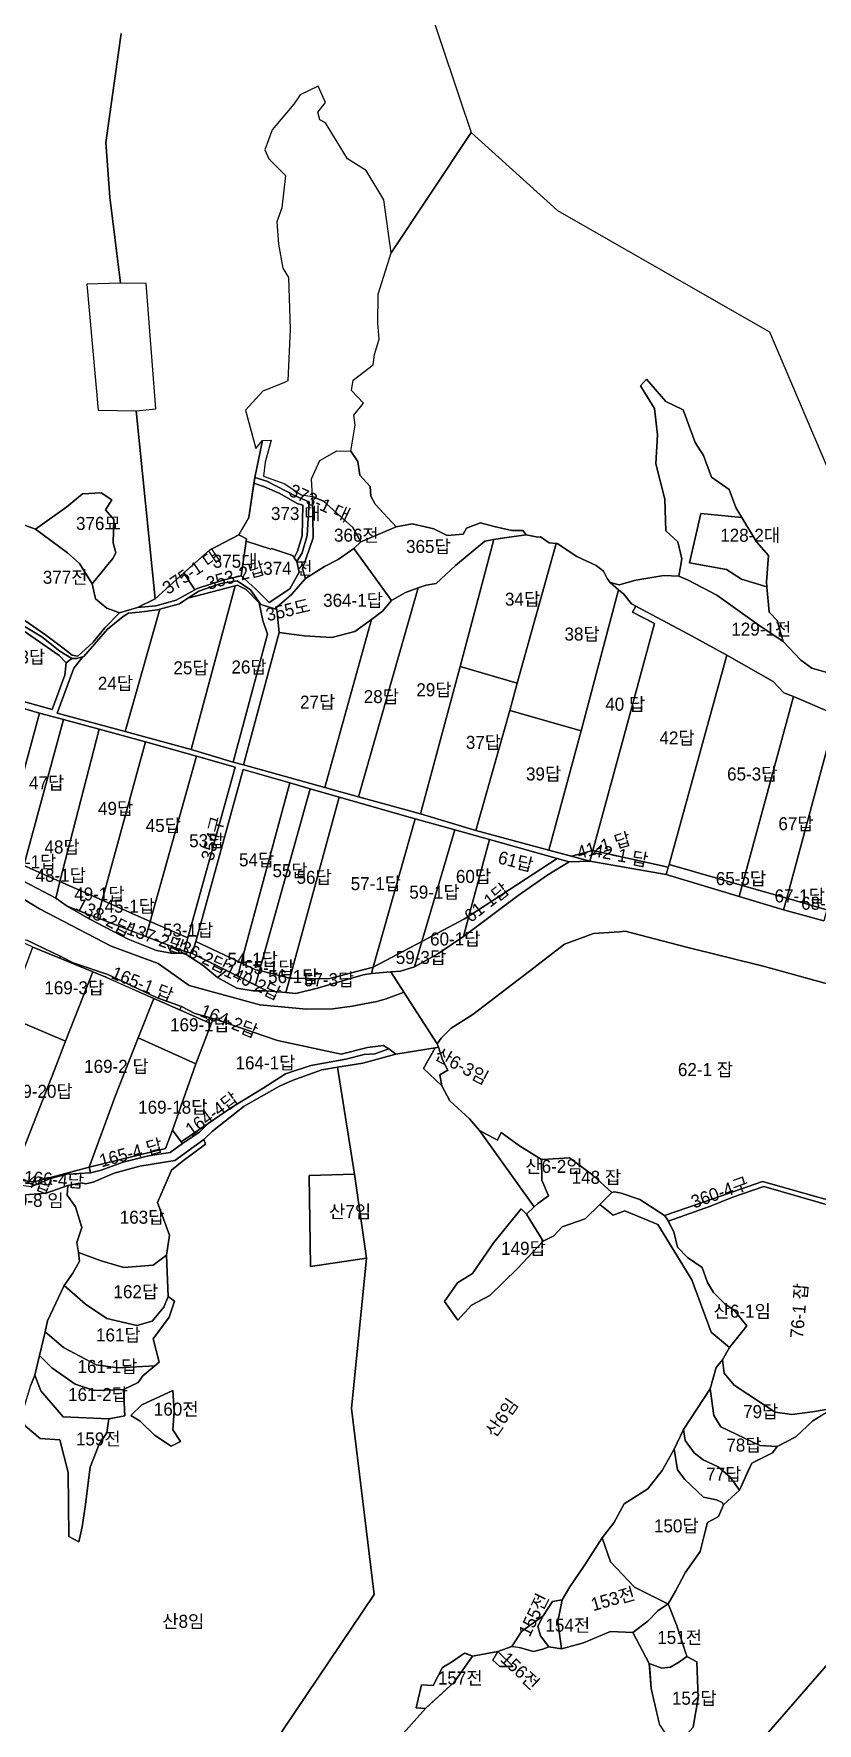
# Model space of a CAD drawing. Header units: metres. Extents: x 245462 to 249549, y 373212 to 377851.
# Drawn here: x 248304 to 248605, y 376362 to 377011 of the extents above; entities that cross this region are included whole.
import ezdxf

# ---------------------------------------------------------------- set-up
doc = ezdxf.new("R2010")
doc.units = ezdxf.units.M
doc.layers.add('00_지번', color=6, linetype='Continuous')
doc.layers.add('00_지적', color=6, linetype='Continuous')
doc.styles.get("Standard").update_dxf_attribs({"font": ''})
doc.styles.get('Standard').set_extended_font_data('Gulim')

msp = doc.modelspace()

# ---------------------------------------------------------------- linework, layer by layer
at = {"layer": '00_지적', "linetype": 'Continuous'}
for points in [[(248436.76, 377079.73), (248467.94, 376986.42), (248472.42, 376973.01)], [(248337.98, 377011.11), (248332.07, 376969.2), (248333.62, 376948.19), (248337.69, 376915.2), (248324.76, 376914.78), (248329.13, 376866.32), (248343.74, 376866.08), (248351.01, 376793.93), (248344.28, 376790.53), (248337.36, 376788.46), (248332.52, 376790.35), (248328.19, 376793.86), (248326.86, 376799.67), (248332.37, 376806.42), (248334.83, 376809.31), (248335.9, 376811.57), (248334.92, 376815.42), (248335.16, 376824.35), (248331.94, 376828.12), (248334.43, 376831.91), (248330.32, 376834.56), (248323.18, 376834.25), (248317.14, 376829.16), (248305.1, 376820.58), (248293.61, 376824.84)], [(248472.42, 376973.01), (248441.76, 376926.76), (248438.95, 376947.12), (248432.1, 376958.45), (248424.96, 376962.98), (248416.47, 376976.8), (248414.36, 376977.95), (248413.62, 376980.81), (248416.46, 376984.61), (248413.76, 376990.88), (248406.76, 376987.5), (248404.39, 376983.98), (248395.96, 376974.1), (248393.18, 376966.36), (248394.75, 376962.9), (248401.16, 376956.51), (248399.73, 376944.16), (248397.77, 376938.7), (248398.44, 376930.08), (248400.07, 376920.88), (248402.27, 376917.39), (248403, 376897.47), (248402.07, 376877.67), (248400.49, 376876.88), (248392.5, 376873.61), (248385.83, 376866.32), (248389.73, 376851.61), (248392.32, 376854.67), (248389.35, 376840.49), (248387.03, 376825.17), (248383.2, 376818.49), (248371.9, 376812.52), (248357.96, 376800.19), (248351.01, 376793.93), (248343.74, 376866.08), (248351.36, 376866.84), (248347.58, 376915.01), (248337.69, 376915.2), (248333.62, 376948.19), (248332.07, 376969.2), (248337.98, 377011.11)], [(248441.76, 376926.76), (248472.42, 376973.01), (248505.69, 376943.03), (248587.12, 376896.5), (248609.89, 376842.93)], [(248608.82, 376765.74), (248603.32, 376767.2), (248599.19, 376770.33), (248592.31, 376777.54), (248590.03, 376785.53), (248587, 376788.81), (248586.12, 376798.43), (248585.93, 376800.42), (248586.78, 376810.55), (248582.09, 376815.78), (248576.42, 376825.14), (248574.12, 376828.94), (248571.64, 376835.94), (248564.82, 376840.59), (248561.78, 376848.92), (248558.6, 376854), (248553.99, 376866.52), (248547.33, 376869.65), (248539.8, 376878.28), (248537.55, 376875.71), (248542.93, 376867.04), (248544.14, 376856.85), (248543.42, 376845.76), (248546.9, 376832.15), (248547.34, 376820.01), (248551.94, 376815.78), (248553.48, 376809.2), (248552.24, 376802.55), (248546.56, 376802.8), (248535.8, 376801.03), (248529.29, 376799.23), (248525.88, 376800.13), (248524.69, 376801.75), (248523.37, 376804.47), (248520.56, 376806.7), (248513.06, 376810.19), (248505.55, 376815.14), (248505.15, 376815.17), (248502.41, 376815.39), (248499.09, 376817.7), (248498.04, 376817.58), (248493.56, 376818.41), (248492.39, 376820.15), (248488.13, 376820.1), (248481.36, 376821.62), (248476.12, 376823.08), (248470.68, 376821.02), (248469.47, 376818.74), (248463.31, 376818.27), (248458.17, 376820.83), (248449.78, 376822.68), (248443.64, 376821.6), (248435.61, 376830.19), (248433.88, 376833.3), (248433.66, 376836.99), (248429.72, 376841.43), (248428.99, 376846.68), (248426.19, 376850.61), (248427.85, 376860.64), (248427.38, 376864.44), (248431.07, 376869.05), (248426.53, 376873.88), (248427.13, 376877.95), (248434.81, 376883.8), (248435.38, 376887.75), (248437.16, 376893.68), (248436.56, 376899.76), (248436.69, 376910.98), (248441.76, 376926.76)], [(248552.24, 376802.55), (248553.48, 376809.2), (248551.94, 376815.78), (248547.34, 376820.01), (248546.9, 376832.15), (248543.42, 376845.76), (248544.14, 376856.85), (248542.93, 376867.04), (248537.55, 376875.71), (248539.8, 376878.28), (248547.33, 376869.65), (248553.99, 376866.52), (248558.6, 376854), (248561.78, 376848.92), (248564.82, 376840.59), (248571.64, 376835.94), (248574.12, 376828.94), (248576.42, 376825.14), (248560.76, 376826.66), (248556.36, 376807.69), (248570.59, 376805.14), (248576.34, 376801.39), (248586.12, 376798.43), (248587, 376788.81), (248590.03, 376785.53), (248592.31, 376777.54), (248583.04, 376783.74), (248566.83, 376795.34), (248555.85, 376801.05), (248552.24, 376802.55)], [(248301.01, 376785.53), (248308.88, 376780.01), (248315.55, 376775), (248319.14, 376772.21), (248321.31, 376771.81), (248327.26, 376777.21), (248331.67, 376782.79), (248337.36, 376788.46), (248344.28, 376790.53), (248351.3, 376791.23), (248359.2, 376793.34), (248367.18, 376797.85), (248377.01, 376801.11), (248384.11, 376802.71), (248389.81, 376797.53), (248394.82, 376792.49), (248402.81, 376797.68), (248406.34, 376804.16), (248405.49, 376808.24), (248407.59, 376811.55), (248409.42, 376818.18), (248410.26, 376831.2), (248405.42, 376833.25), (248393.94, 376839.06), (248389.35, 376840.49), (248392.32, 376854.67), (248395.67, 376854.83), (248393.29, 376846.38), (248392.64, 376840.98), (248400.85, 376838.08), (248407.15, 376833.86), (248411.47, 376833.16), (248411.74, 376817.25), (248407.63, 376805.44), (248408.78, 376801.64), (248403.35, 376795.47), (248397.1, 376789.98), (248391.68, 376791.68), (248387.76, 376797.36), (248382.55, 376800.79), (248376.36, 376799.81), (248367.87, 376796.86), (248363.63, 376794.12), (248360.4, 376791.98), (248352.83, 376789.94), (248351.98, 376789.71), (248344.98, 376788.73), (248340.77, 376788.34), (248338.71, 376787.15), (248332.77, 376782.21), (248323.69, 376771.68), (248323.34, 376771.54), (248320.78, 376770.93), (248319.07, 376770.95), (248314.4, 376773.72), (248307.48, 376779.23), (248300.43, 376783.46)], [(248426.19, 376850.61), (248428.99, 376846.68), (248429.72, 376841.43), (248433.66, 376836.99), (248433.88, 376833.3), (248435.61, 376830.19), (248443.64, 376821.6), (248430.04, 376815.79), (248426.96, 376821.23), (248415.8, 376831.39), (248411.47, 376833.16), (248411.14, 376839.96), (248414.35, 376847.08), (248420.88, 376850.73), (248426.19, 376850.61)], [(248305.1, 376820.58), (248317.42, 376811.56), (248322, 376807.46), (248326.86, 376799.67), (248328.19, 376793.86), (248332.52, 376790.35), (248337.36, 376788.46), (248331.67, 376782.79), (248327.26, 376777.21), (248321.31, 376771.81), (248319.14, 376772.21), (248315.55, 376775), (248308.88, 376780.01), (248301.01, 376785.53), (248299.17, 376789.89), (248289.16, 376799.6), (248280.69, 376810.69), (248277.41, 376813.76), (248272.62, 376816.55), (248280.65, 376838.2), (248286.2, 376833), (248293.61, 376824.84), (248305.1, 376820.58)], [(248383.2, 376818.49), (248387.03, 376825.17), (248389.01, 376838.26), (248393.11, 376836.9), (248398.99, 376834.38), (248405.57, 376830.53), (248407.85, 376829.87), (248407.57, 376818.13), (248405.71, 376812.16), (248404.51, 376809.66), (248404.16, 376810.17), (248403.88, 376810.58), (248395.73, 376813.2), (248395.56, 376812.94), (248386, 376816.08), (248386.12, 376816.96), (248383.2, 376818.49)], [(248393.94, 376839.06), (248405.42, 376833.25), (248410.26, 376831.2), (248409.42, 376818.18), (248407.59, 376811.55), (248405.49, 376808.24), (248404.51, 376809.66), (248405.71, 376812.16), (248407.57, 376818.13), (248407.85, 376829.87), (248405.57, 376830.53), (248398.99, 376834.38), (248393.11, 376836.9), (248389.01, 376838.26), (248389.35, 376840.49), (248393.94, 376839.06)], [(248305.1, 376820.58), (248317.14, 376829.16), (248323.18, 376834.25), (248330.32, 376834.56), (248334.43, 376831.91), (248331.94, 376828.12), (248335.16, 376824.35), (248334.92, 376815.42), (248335.9, 376811.57), (248334.83, 376809.31), (248332.37, 376806.42), (248326.86, 376799.67), (248322, 376807.46), (248317.42, 376811.56), (248305.1, 376820.58)], [(248430.04, 376815.79), (248427.4, 376813.17), (248421.4, 376808.97), (248416.19, 376806.29), (248408.78, 376801.64), (248407.63, 376805.44), (248411.74, 376817.25), (248411.47, 376833.16), (248415.8, 376831.39), (248426.96, 376821.23), (248430.04, 376815.79)], [(248576.42, 376825.14), (248582.09, 376815.78), (248586.78, 376810.55), (248585.93, 376800.42), (248586.12, 376798.43), (248576.34, 376801.39), (248570.59, 376805.14), (248556.36, 376807.69), (248560.76, 376826.66), (248576.42, 376825.14)], [(248362.07, 376803.83), (248371.9, 376812.52), (248383.2, 376818.49), (248386.12, 376816.96), (248384.11, 376802.71), (248377.01, 376801.11), (248367.18, 376797.85), (248366.25, 376797.33), (248362.07, 376803.83)], [(248443.64, 376821.6), (248449.78, 376822.68), (248458.17, 376820.83), (248463.31, 376818.27), (248469.47, 376818.74), (248470.68, 376821.02), (248476.12, 376823.08), (248481.36, 376821.62), (248488.13, 376820.1), (248492.39, 376820.15), (248493.56, 376818.41), (248485.24, 376817.31), (248481.22, 376816.61), (248477.75, 376816.05), (248466.43, 376806.7), (248459.04, 376799.81), (248455.16, 376799.19), (248452.1, 376798.1), (248447.21, 376796.37), (248441.82, 376793.18), (248427.4, 376813.17), (248430.04, 376815.79), (248443.64, 376821.6)], [(248481.22, 376816.61), (248485.24, 376817.31), (248493.56, 376818.41), (248498.04, 376817.58), (248499.09, 376817.7), (248502.41, 376815.39), (248505.15, 376815.17), (248490.14, 376761.46), (248468.25, 376767.83), (248481.22, 376816.61)], [(248386, 376816.08), (248395.56, 376812.94), (248395.73, 376813.2), (248403.88, 376810.58), (248405.49, 376808.24), (248406.34, 376804.16), (248402.81, 376797.68), (248394.82, 376792.49), (248389.81, 376797.53), (248384.11, 376802.71), (248386, 376816.08)], [(248427.4, 376813.17), (248441.82, 376793.18), (248438.46, 376789.18), (248434.16, 376785.94), (248427.74, 376781.27), (248419, 376779), (248408.35, 376779.66), (248398.66, 376780.9), (248397.81, 376789.76), (248397.1, 376789.98), (248403.35, 376795.47), (248408.78, 376801.64), (248416.19, 376806.29), (248421.4, 376808.97), (248427.4, 376813.17)], [(248452.1, 376798.1), (248455.16, 376799.19), (248459.04, 376799.81), (248466.43, 376806.7), (248477.75, 376816.05), (248481.22, 376816.61), (248468.25, 376767.83), (248452.98, 376711.25), (248429.22, 376717.81), (248452.1, 376798.1)], [(248505.15, 376815.17), (248505.55, 376815.14), (248513.06, 376810.19), (248520.56, 376806.7), (248523.37, 376804.47), (248524.69, 376801.75), (248525.88, 376800.13), (248529.09, 376797.39), (248514.78, 376743.13), (248487.29, 376750.95), (248490.14, 376761.46), (248505.15, 376815.17)], [(248363.63, 376794.12), (248381.78, 376798.89), (248364.9, 376735.96), (248339.58, 376742.96), (248352.83, 376789.94), (248360.4, 376791.98), (248363.63, 376794.12)], [(248366.25, 376797.33), (248359.2, 376793.34), (248351.3, 376791.23), (248344.28, 376790.53), (248351.01, 376793.93), (248357.96, 376800.19), (248362.07, 376803.83), (248366.25, 376797.33)], [(248363.63, 376794.12), (248367.87, 376796.86), (248376.36, 376799.81), (248382.55, 376800.79), (248387.76, 376797.36), (248391.68, 376791.68), (248391.04, 376792.33), (248385.97, 376797.48), (248382.73, 376799.14), (248381.78, 376798.89), (248363.63, 376794.12)], [(248381.78, 376798.89), (248382.73, 376799.14), (248385.97, 376797.48), (248391.04, 376792.33), (248392.45, 376785.56), (248394.18, 376780.26), (248380.99, 376731.18), (248364.9, 376735.96), (248381.78, 376798.89)], [(248525.88, 376800.13), (248529.29, 376799.23), (248535.8, 376801.03), (248546.56, 376802.8), (248552.24, 376802.55), (248555.85, 376801.05), (248566.83, 376795.34), (248583.04, 376783.74), (248592.31, 376777.54), (248599.19, 376770.33), (248603.32, 376767.2), (248608.82, 376765.74)], [(248612.76, 376749.27), (248596.27, 376756.35), (248592.67, 376757.76), (248588.46, 376762.12), (248570.78, 376772.29), (248555.96, 376780.36), (248535.77, 376791.01), (248534.07, 376791.9), (248531.14, 376795.65), (248529.09, 376797.39), (248525.88, 376800.13)], [(248391.04, 376792.33), (248391.68, 376791.68), (248397.1, 376789.98), (248397.81, 376789.76), (248398.66, 376780.9), (248385.02, 376730.07), (248380.99, 376731.18), (248394.18, 376780.26), (248392.45, 376785.56), (248391.04, 376792.33)], [(248441.82, 376793.18), (248447.21, 376796.37), (248452.1, 376798.1), (248429.22, 376717.81), (248416.24, 376721.43), (248434.16, 376785.94), (248438.46, 376789.18), (248441.82, 376793.18)], [(248529.09, 376797.39), (248531.14, 376795.65), (248534.07, 376791.9), (248535.77, 376791.01), (248534.45, 376788.77), (248542.96, 376784.44), (248530.12, 376737.15), (248519.21, 376697.17), (248511.03, 376695.02), (248502.38, 376697.33), (248514.78, 376743.13), (248529.09, 376797.39)], [(248323.34, 376771.54), (248323.69, 376771.68), (248332.77, 376782.21), (248338.71, 376787.15), (248340.77, 376788.34), (248344.98, 376788.73), (248351.98, 376789.71), (248352.83, 376789.94), (248339.58, 376742.96), (248313.37, 376749.94), (248319.87, 376767.25), (248323.34, 376771.54)], [(248434.16, 376785.94), (248416.24, 376721.43), (248385.02, 376730.07), (248398.66, 376780.9), (248408.35, 376779.66), (248419, 376779), (248427.74, 376781.27), (248434.16, 376785.94)], [(248570.78, 376772.29), (248548.51, 376691.87), (248548.21, 376690.78), (248519.21, 376697.17), (248530.12, 376737.15), (248542.96, 376784.44), (248534.45, 376788.77), (248535.77, 376791.01), (248555.96, 376780.36), (248570.78, 376772.29)], [(248259.37, 376770.5), (248269.94, 376771.61), (248280.19, 376776.48), (248294.3, 376783.18), (248300.34, 376781.65), (248314.23, 376772.07), (248316.91, 376769.32), (248316.34, 376764.56), (248311.44, 376751.34), (248284.31, 376758.91), (248280.49, 376745.8), (248274.76, 376747.33), (248274.52, 376746.36), (248253.26, 376751.96), (248229.05, 376758.3), (248231.6, 376766.91), (248236.42, 376769.28), (248247.31, 376773.59), (248251.19, 376773.99), (248257.64, 376770.32), (248259.37, 376770.5)], [(248316.91, 376769.32), (248314.23, 376772.07), (248300.34, 376781.65), (248294.3, 376783.18), (248280.19, 376776.48), (248269.94, 376771.61), (248259.37, 376770.5), (248259.31, 376772.96), (248266.17, 376774.54), (248273.89, 376777.47), (248281.11, 376781.86), (248295.76, 376784.93), (248300.43, 376783.46), (248307.48, 376779.23), (248314.4, 376773.72), (248319.07, 376770.95), (248316.91, 376769.32)], [(248284.31, 376758.91), (248311.44, 376751.34), (248316.34, 376764.56), (248316.91, 376769.32), (248319.07, 376770.95)], [(248319.07, 376770.95), (248320.78, 376770.93), (248323.34, 376771.54), (248319.87, 376767.25), (248313.37, 376749.94), (248339.58, 376742.96), (248364.9, 376735.96), (248380.99, 376731.18), (248385.02, 376730.07), (248416.24, 376721.43), (248429.22, 376717.81), (248452.98, 376711.25), (248474.34, 376704.9), (248502.38, 376697.33), (248518.11, 376693.12), (248510.14, 376692.8), (248505.59, 376694.08), (248479.52, 376701.46), (248466.18, 376705.14), (248451.01, 376709.39), (248421.76, 376717.74), (248410.64, 376720.92), (248402.78, 376723.21), (248384.89, 376728.28), (248366.63, 376662.24), (248365.34, 376657.56), (248362.2, 376658.57), (248363.6, 376663.6), (248381.77, 376729.16), (248367.01, 376733.42), (248347.35, 376738.93), (248329.53, 376743.81), (248315.91, 376747.56), (248306.58, 376749.99), (248286.02, 376756.01)], [(248490.14, 376761.46), (248487.29, 376750.95), (248474.34, 376704.9), (248452.98, 376711.25), (248468.25, 376767.83), (248490.14, 376761.46)], [(248570.78, 376772.29), (248588.46, 376762.12), (248592.67, 376757.76), (248596.27, 376756.35), (248576.62, 376683.76), (248548.51, 376691.87), (248570.78, 376772.29)], [(248282, 376743.42), (248286.02, 376756.01), (248306.58, 376749.99), (248291.87, 376695.41), (248271.11, 376705.03), (248282, 376743.42)], [(248596.27, 376756.35), (248612.76, 376749.27), (248593.74, 376678.83), (248576.62, 376683.76), (248596.27, 376756.35)], [(248315.91, 376747.56), (248300.55, 376691.42), (248291.87, 376695.41), (248306.58, 376749.99), (248315.91, 376747.56)], [(248329.53, 376743.81), (248314.47, 376685.28), (248300.55, 376691.42), (248315.91, 376747.56), (248329.53, 376743.81)], [(248514.78, 376743.13), (248502.38, 376697.33), (248474.34, 376704.9), (248487.29, 376750.95), (248514.78, 376743.13)], [(248627.61, 376743.52), (248609.14, 376674.39), (248593.74, 376678.83), (248612.76, 376749.27), (248627.61, 376743.52)], [(248347.35, 376738.93), (248330.73, 376678.1), (248314.47, 376685.28), (248329.53, 376743.81), (248347.35, 376738.93)], [(248347.35, 376738.93), (248367.01, 376733.42), (248349.19, 376669.96), (248330.73, 376678.1), (248347.35, 376738.93)], [(248367.01, 376733.42), (248381.77, 376729.16), (248363.6, 376663.6), (248349.19, 376669.96), (248367.01, 376733.42)], [(248366.63, 376662.24), (248384.89, 376728.28), (248402.78, 376723.21), (248384.13, 376653.98), (248366.63, 376662.24)], [(248402.78, 376723.21), (248410.64, 376720.92), (248391.12, 376651.03), (248389.62, 376651.39), (248384.13, 376653.98), (248402.78, 376723.21)], [(248410.64, 376720.92), (248421.76, 376717.74), (248402.83, 376648.2), (248391.12, 376651.03), (248410.64, 376720.92)], [(248451.01, 376709.39), (248434.81, 376652.31), (248417.7, 376647.82), (248402.83, 376648.2), (248421.76, 376717.74), (248451.01, 376709.39)], [(248466.18, 376705.14), (248453.53, 376662.23), (248434.81, 376652.31), (248451.01, 376709.39), (248466.18, 376705.14)], [(248466.18, 376705.14), (248479.52, 376701.46), (248471.59, 376671.99), (248469.94, 376670.93), (248453.53, 376662.23), (248466.18, 376705.14)], [(248505.59, 376694.08), (248471.59, 376671.99), (248479.52, 376701.46), (248505.59, 376694.08)], [(248519.21, 376697.17), (248518.11, 376693.12), (248511.03, 376695.02), (248519.21, 376697.17)], [(248547.44, 376688.01), (248518.11, 376693.12), (248519.21, 376697.17), (248548.21, 376690.78), (248547.44, 376688.01)], [(248299.01, 376685.8), (248300.55, 376691.42), (248314.47, 376685.28), (248312.84, 376678.93), (248300.76, 376685.31), (248299.01, 376685.8)], [(248615.77, 376644.21), (248585.23, 376652.56), (248554.74, 376660.12), (248531.69, 376666.15), (248529.47, 376666), (248519.46, 376665.33), (248508.35, 376661.26), (248494.93, 376650.81), (248473.07, 376634.21), (248464.85, 376628.99), (248460.97, 376625.07), (248459.47, 376622.89), (248446.66, 376642.77), (248441.61, 376650.62), (248445.37, 376650.85), (248450.65, 376652.43), (248459.65, 376657.44), (248469.48, 376664.19), (248490.53, 376679.87), (248501.9, 376687.81), (248510.14, 376692.8), (248518.11, 376693.12)], [(248510.14, 376692.8), (248501.9, 376687.81), (248490.53, 376679.87), (248469.48, 376664.19), (248471.59, 376671.99), (248505.59, 376694.08), (248510.14, 376692.8)], [(248518.11, 376693.12), (248547.44, 376688.01), (248575.48, 376679.53), (248592.54, 376674.35), (248608.02, 376670.2)], [(248548.51, 376691.87), (248576.62, 376683.76), (248575.48, 376679.53), (248547.44, 376688.01), (248548.51, 376691.87)], [(248300.76, 376685.31), (248312.84, 376678.93), (248317.21, 376675.74), (248325.69, 376670.94), (248340.68, 376663.08), (248351.62, 376658.81), (248357.23, 376657.74), (248362.24, 376657.68), (248369.46, 376653.05), (248375.02, 376648.42), (248382.5, 376644.24), (248388.72, 376643.22), (248393.99, 376643.23), (248401.32, 376642.65), (248405.13, 376642.3), (248413.47, 376644.34), (248431.02, 376649.36), (248434.15, 376649.97), (248441.61, 376650.62), (248446.66, 376642.77), (248446.41, 376642.68), (248439.86, 376640.26), (248436.22, 376639.14), (248426.76, 376637.34), (248419.32, 376636.36), (248409.19, 376636.25), (248391.3, 376637.88), (248364.18, 376645.3), (248352.23, 376653.72), (248334.11, 376660.48), (248306.66, 376674.81), (248296.14, 376681.22)], [(248314.47, 376685.28), (248330.73, 376678.1), (248328.87, 376671.27), (248326.05, 376672.35), (248317.21, 376675.74), (248312.84, 376678.93), (248314.47, 376685.28)], [(248575.48, 376679.53), (248576.62, 376683.76), (248593.74, 376678.83), (248592.54, 376674.35), (248575.48, 376679.53)], [(248281.57, 376670.66), (248281.12, 376670.87), (248264.96, 376677.78), (248276.27, 376675.54), (248280.98, 376673.64), (248290, 376667.6), (248295.59, 376664.3), (248301.77, 376662.69), (248314.61, 376656.54), (248314.41, 376655.87), (248313.78, 376656.13), (248304.05, 376660.09), (248295.13, 376664.3), (248281.57, 376670.66)], [(248296.14, 376681.22), (248306.66, 376674.81), (248334.11, 376660.48), (248352.23, 376653.72), (248364.18, 376645.3), (248391.3, 376637.88), (248409.19, 376636.25), (248419.32, 376636.36), (248426.76, 376637.34), (248436.22, 376639.14), (248439.86, 376640.26), (248446.41, 376642.68), (248446.66, 376642.77), (248459.47, 376622.89), (248459.89, 376621.57), (248458.67, 376621.38)], [(248317.21, 376675.74), (248326.05, 376672.35), (248325.69, 376670.94), (248317.21, 376675.74)], [(248330.73, 376678.1), (248349.19, 376669.96), (248347.54, 376664.09), (248328.87, 376671.27), (248330.73, 376678.1)], [(248593.74, 376678.83), (248609.14, 376674.39), (248608.02, 376670.2), (248592.54, 376674.35), (248593.74, 376678.83)], [(248326.05, 376672.35), (248328.87, 376671.27), (248347.54, 376664.09), (248355.82, 376660.97), (248355.92, 376660.73), (248357.23, 376657.74), (248351.62, 376658.81), (248340.68, 376663.08), (248325.69, 376670.94), (248326.05, 376672.35)], [(248347.54, 376664.09), (248349.19, 376669.96), (248363.6, 376663.6), (248362.2, 376658.57), (248355.82, 376660.97), (248347.54, 376664.09)], [(248471.59, 376671.99), (248469.48, 376664.19), (248459.65, 376657.44), (248450.65, 376652.43), (248453.53, 376662.23), (248469.94, 376670.93), (248471.59, 376671.99)], [(248458.67, 376621.38), (248443.51, 376618.98), (248440.89, 376621.03), (248438.78, 376622.26), (248432.63, 376621.5), (248422.48, 376618.97), (248398.03, 376624.16), (248373.38, 376632.61), (248366.32, 376634.5), (248361.23, 376637.2), (248351.57, 376640.73), (248332.83, 376649.5), (248319.55, 376654.05), (248314.61, 376656.54), (248301.77, 376662.69)], [(248366.63, 376662.24), (248384.13, 376653.98), (248382.77, 376648.93), (248378.54, 376651.02), (248365.34, 376657.56), (248366.63, 376662.24)], [(248450.65, 376652.43), (248445.37, 376650.85), (248441.61, 376650.62), (248434.15, 376649.97), (248434.81, 376652.31), (248453.53, 376662.23), (248450.65, 376652.43)], [(248613.01, 376561.98), (248587.67, 376569.07), (248584.45, 376570.01), (248559.8, 376561.42), (248546.79, 376556.9), (248537.25, 376563.06), (248530.1, 376565.52), (248527.62, 376566), (248526.54, 376565.73), (248519.28, 376572.47), (248510.29, 376579.12), (248499.88, 376578.49), (248499.45, 376578.47), (248491.04, 376583.68), (248484.07, 376588.8), (248482.59, 376585.94), (248475.73, 376589.57), (248471.86, 376594.06), (248464.33, 376601.01), (248461.17, 376606.78), (248460.42, 376611.01), (248463.54, 376612.74), (248461.42, 376616.82), (248459.89, 376621.57), (248459.47, 376622.89), (248460.97, 376625.07), (248464.85, 376628.99), (248473.07, 376634.21), (248494.93, 376650.81), (248508.35, 376661.26), (248519.46, 376665.33), (248529.47, 376666), (248531.69, 376666.15), (248554.74, 376660.12), (248585.23, 376652.56), (248615.77, 376644.21)], [(248304.05, 376660.09), (248313.78, 376656.13), (248326.87, 376650.74), (248327.16, 376650.61), (248316.65, 376623.9), (248294.06, 376633.56), (248304.05, 376660.09)], [(248361.23, 376637.2), (248360.58, 376635.91), (248359.9, 376636.21), (248350.62, 376640.3), (248332.45, 376648.31), (248331.82, 376648.59), (248327.16, 376650.61), (248326.87, 376650.74), (248314.41, 376655.87), (248314.61, 376656.54), (248319.55, 376654.05), (248332.83, 376649.5), (248351.57, 376640.73), (248361.23, 376637.2)], [(248355.82, 376660.97), (248362.2, 376658.57), (248365.34, 376657.56), (248378.54, 376651.02), (248375.02, 376648.42), (248369.46, 376653.05), (248362.24, 376657.68), (248357.23, 376657.74), (248355.92, 376660.73), (248355.82, 376660.97)], [(248325.65, 376575.47), (248304.61, 376569.95), (248299.79, 376570.41), (248296.44, 376570.69), (248295.94, 376570.88), (248296.03, 376571.1), (248312.45, 376612.95), (248316.65, 376623.9), (248327.16, 376650.61), (248331.82, 376648.59), (248350.62, 376640.3), (248344.56, 376625.26), (248335.79, 376603.08), (248325.65, 376575.47)], [(248378.54, 376651.02), (248382.77, 376648.93), (248389.58, 376645.51), (248393.99, 376643.23), (248388.72, 376643.22), (248382.5, 376644.24), (248375.02, 376648.42), (248378.54, 376651.02)], [(248384.13, 376653.98), (248389.62, 376651.39), (248391.12, 376651.03), (248389.58, 376645.51), (248382.77, 376648.93), (248384.13, 376653.98)], [(248402.83, 376648.2), (248401.32, 376642.65), (248393.99, 376643.23), (248389.58, 376645.51), (248391.12, 376651.03), (248402.83, 376648.2)], [(248434.81, 376652.31), (248434.15, 376649.97), (248431.02, 376649.36), (248413.47, 376644.34), (248405.13, 376642.3), (248401.32, 376642.65), (248402.83, 376648.2), (248417.7, 376647.82), (248434.81, 376652.31)], [(248350.62, 376640.3), (248359.9, 376636.21), (248372.55, 376630.61), (248366.63, 376615.16), (248344.56, 376625.26), (248350.62, 376640.3)], [(248360.58, 376635.91), (248361.23, 376637.2), (248366.32, 376634.5), (248373.38, 376632.61), (248372.55, 376630.61), (248360.58, 376635.91)], [(248294.06, 376633.56), (248316.65, 376623.9), (248312.45, 376612.95), (248296.03, 376571.1), (248295.94, 376570.88), (248273.29, 376579.57), (248272.79, 376579.76), (248272.87, 376579.97), (248283.06, 376605.38), (248294.06, 376633.56)], [(248373.38, 376632.61), (248398.03, 376624.16), (248422.48, 376618.97), (248432.63, 376621.5), (248438.78, 376622.26), (248440.89, 376621.03), (248435.52, 376619.03), (248431.43, 376618.84), (248424.36, 376616.96), (248410.89, 376614.64), (248401.09, 376611.38), (248392.53, 376605.88), (248380.34, 376598.42), (248371.37, 376592.24), (248361.09, 376585.2), (248357.74, 376589.71), (248366.63, 376615.16), (248372.55, 376630.61), (248373.38, 376632.61)], [(248344.56, 376625.26), (248366.63, 376615.16), (248357.74, 376589.71), (248355.05, 376582.66), (248325.65, 376575.47), (248335.79, 376603.08), (248344.56, 376625.26)], [(248443.51, 376618.98), (248430.87, 376615.44), (248421.12, 376613.89), (248415.06, 376612.93), (248403.76, 376608.78), (248398.85, 376606.58), (248385.3, 376598.92), (248373.1, 376589.37), (248369.71, 376586.09), (248358.63, 376578.1), (248345.18, 376575.93), (248335.29, 376573.17), (248327.28, 376569.76), (248324.27, 376569.16), (248322.66, 376569.49), (248317.52, 376568.43), (248309.16, 376565.52), (248299.56, 376564.81)], [(248303.34, 376567.93), (248310.89, 376571.12), (248317.23, 376572.8), (248326.19, 376573.38), (248330.33, 376574.4), (248338.71, 376577.45), (248348.46, 376579.93), (248356.82, 376581.12), (248361.54, 376584.59), (248368.04, 376588.96), (248371.37, 376592.24), (248380.34, 376598.42), (248392.53, 376605.88), (248401.09, 376611.38), (248410.89, 376614.64), (248424.36, 376616.96), (248431.43, 376618.84), (248435.52, 376619.03), (248440.89, 376621.03), (248443.51, 376618.98)], [(248396.2, 376353.3), (248435.26, 376411.32), (248426.52, 376482.75), (248432.31, 376540.58), (248427.63, 376572.81), (248421.12, 376613.89), (248430.87, 376615.44), (248443.51, 376618.98), (248458.67, 376621.38), (248454.17, 376613.49), (248461.17, 376606.78), (248464.33, 376601.01), (248471.86, 376594.06), (248475.73, 376589.57), (248496.64, 376560.22), (248493.71, 376557.51), (248491.74, 376559.48), (248481.13, 376546.56), (248472.96, 376534.61), (248467.2, 376531.06), (248462.28, 376523.93), (248467.35, 376516.78), (248472.57, 376522.45), (248479.67, 376526.23), (248490.29, 376536.64), (248500.21, 376547.03), (248504.2, 376549.1), (248507.46, 376552.6), (248516.26, 376555.7), (248521.94, 376561.24), (248526.99, 376557.03), (248531.5, 376558.69), (248544.21, 376553.54), (248557.3, 376532.23), (248564.69, 376512.08), (248571.77, 376506.28), (248569.09, 376501.5), (248566.66, 376498.61), (248565.45, 376494.44), (248564.37, 376490.38), (248554.02, 376474.77), (248550.46, 376467.16), (248545.81, 376459.02), (248540.42, 376451.99), (248531.25, 376446.19), (248527.3, 376438.92), (248522.77, 376433.09), (248515.84, 376422.32), (248510.39, 376414.32), (248507.45, 376409.26), (248503.77, 376408.65), (248500.13, 376403.18), (248491.87, 376397.08), (248488.14, 376391.37), (248482.71, 376389.41), (248473.05, 376387.66), (248470.5, 376388.61), (248469.9, 376388.84), (248464.88, 376385.38), (248461.42, 376383.26), (248457.82, 376376.37), (248453.4, 376376.66), (248451.29, 376367.83), (248454.95, 376367.52), (248400.2, 376306.36)], [(248458.67, 376621.38), (248459.89, 376621.57), (248461.42, 376616.82), (248463.54, 376612.74), (248460.42, 376611.01), (248461.17, 376606.78), (248454.17, 376613.49), (248458.67, 376621.38)], [(248301.26, 376476.06), (248306.92, 376471.29), (248314.4, 376470.79), (248317.58, 376458.25), (248317.85, 376433.68), (248321.72, 376431.55), (248323.06, 376437.39), (248324.16, 376445.03), (248326.12, 376460.29), (248329.56, 376469.12), (248332.44, 376473.39), (248333.26, 376478.83), (248339.39, 376479.99), (248338.84, 376490.09), (248344.53, 376492.8), (248346.37, 376495.32), (248350.99, 376499.2), (248352.64, 376500.6), (248350.24, 376509.57), (248356.5, 376517.92), (248358.46, 376524.01), (248356.09, 376525.87), (248355.48, 376541.77), (248356.52, 376549.36), (248351.97, 376562.01), (248357.39, 376574.41), (248361.4, 376577.71), (248370.47, 376584.31), (248369.71, 376586.09), (248373.1, 376589.37), (248385.3, 376598.92), (248398.85, 376606.58), (248403.76, 376608.78), (248415.06, 376612.93), (248421.12, 376613.89)], [(248421.12, 376613.89), (248427.63, 376572.81), (248410.26, 376572.26), (248410.75, 376537.4), (248432.31, 376540.58), (248426.52, 376482.75), (248435.26, 376411.32), (248396.2, 376353.3)], [(248361.09, 376585.2), (248371.37, 376592.24), (248368.04, 376588.96), (248361.54, 376584.59), (248361.09, 376585.2)], [(248369.71, 376586.09), (248370.47, 376584.31), (248361.4, 376577.71), (248357.39, 376574.41), (248351.97, 376562.01), (248356.52, 376549.36), (248355.48, 376541.77), (248350.24, 376537.91), (248339.02, 376536.91), (248330.28, 376539.48), (248321.67, 376542.73), (248320.92, 376546.54), (248322.83, 376552.35), (248320.45, 376560.32), (248317.21, 376564.81), (248317.52, 376568.43), (248322.66, 376569.49), (248324.27, 376569.16), (248327.28, 376569.76), (248335.29, 376573.17), (248345.18, 376575.93), (248358.63, 376578.1), (248369.71, 376586.09)], [(248330.33, 376574.4), (248326.19, 376573.38), (248325.65, 376575.47), (248355.05, 376582.66), (248357.74, 376589.71), (248361.09, 376585.2), (248361.54, 376584.59), (248356.82, 376581.12), (248348.46, 376579.93), (248338.71, 376577.45), (248330.33, 376574.4)], [(248475.73, 376589.57), (248482.59, 376585.94), (248484.07, 376588.8), (248491.04, 376583.68), (248499.45, 376578.47), (248499.6, 376570.53), (248502.18, 376564.55), (248498.05, 376561.52), (248496.64, 376560.22), (248475.73, 376589.57)], [(248499.88, 376578.49), (248510.29, 376579.12), (248519.28, 376572.47), (248526.54, 376565.73), (248521.94, 376561.24), (248516.26, 376555.7), (248507.46, 376552.6), (248504.2, 376549.1), (248500.21, 376547.03), (248493.71, 376557.51), (248496.64, 376560.22), (248498.05, 376561.52), (248502.18, 376564.55), (248499.6, 376570.53), (248499.45, 376578.47), (248499.88, 376578.49)], [(248325.65, 376575.47), (248326.19, 376573.38), (248317.23, 376572.8), (248310.89, 376571.12), (248303.34, 376567.93), (248299.65, 376568.52), (248299.79, 376570.41), (248304.61, 376569.95), (248325.65, 376575.47)], [(248427.63, 376572.81), (248432.31, 376540.58), (248410.75, 376537.4), (248410.26, 376572.26), (248427.63, 376572.81)], [(248299.56, 376564.81), (248309.16, 376565.52), (248317.52, 376568.43), (248317.21, 376564.81), (248320.45, 376560.32), (248322.83, 376552.35), (248320.92, 376546.54), (248321.67, 376542.73), (248321.96, 376539.39), (248319.42, 376534.77), (248316.15, 376530), (248309.76, 376516.46), (248308.86, 376512.31), (248306.69, 376503.1), (248304.8, 376495.56), (248303.25, 376491.75)], [(248526.54, 376565.73), (248527.62, 376566), (248530.1, 376565.52), (248537.25, 376563.06), (248546.79, 376556.9), (248547.94, 376555.36), (248550.37, 376550.7), (248551.79, 376544.84), (248555.65, 376540.77), (248561.3, 376537.01), (248563.26, 376531.2), (248565.59, 376527.31), (248570.09, 376522.91), (248573.45, 376520.74), (248578.35, 376514.6), (248571.77, 376506.28), (248564.69, 376512.08), (248557.3, 376532.23), (248544.21, 376553.54), (248531.5, 376558.69), (248526.99, 376557.03), (248521.94, 376561.24), (248526.54, 376565.73)], [(248546.79, 376556.9), (248559.8, 376561.42), (248584.45, 376570.01), (248587.67, 376569.07), (248613.01, 376561.98), (248623.55, 376558.99), (248634.99, 376555.81), (248634.4, 376553.86), (248620.07, 376557.94), (248584.93, 376568.09), (248572.69, 376563.93), (248564.42, 376560.48), (248548.21, 376554.83), (248547.94, 376555.36), (248546.79, 376556.9)], [(248611.79, 376482.89), (248603.58, 376481.56), (248595.66, 376480.49), (248589.3, 376481.39), (248573.58, 376491.79), (248569.67, 376496.41), (248569.09, 376501.5), (248571.77, 376506.28), (248578.35, 376514.6), (248573.45, 376520.74), (248570.09, 376522.91), (248565.59, 376527.31), (248563.26, 376531.2), (248561.3, 376537.01), (248555.65, 376540.77), (248551.79, 376544.84), (248550.37, 376550.7), (248548.21, 376554.83), (248564.42, 376560.48), (248572.69, 376563.93), (248584.93, 376568.09), (248620.07, 376557.94)], [(248493.71, 376557.51), (248500.21, 376547.03), (248490.29, 376536.64), (248479.67, 376526.23), (248472.57, 376522.45), (248467.35, 376516.78), (248462.28, 376523.93), (248467.2, 376531.06), (248472.96, 376534.61), (248481.13, 376546.56), (248491.74, 376559.48), (248493.71, 376557.51)], [(248355.48, 376541.77), (248356.09, 376525.87), (248354.36, 376521.74), (248349.92, 376516.36), (248344, 376514.64), (248332.44, 376517.35), (248324.25, 376522.88), (248316.15, 376530), (248319.42, 376534.77), (248321.96, 376539.39), (248321.67, 376542.73), (248330.28, 376539.48), (248339.02, 376536.91), (248350.24, 376537.91), (248355.48, 376541.77)], [(248316.15, 376530), (248324.25, 376522.88), (248332.44, 376517.35), (248344, 376514.64), (248349.92, 376516.36), (248354.36, 376521.74), (248356.09, 376525.87), (248358.46, 376524.01), (248356.5, 376517.92), (248350.24, 376509.57), (248352.64, 376500.6), (248350.99, 376499.2), (248336.69, 376498.43), (248328.42, 376499.53), (248315.89, 376506.19), (248308.86, 376512.31), (248309.76, 376516.46), (248316.15, 376530)], [(248308.86, 376512.31), (248315.89, 376506.19), (248328.42, 376499.53), (248336.69, 376498.43), (248350.99, 376499.2), (248346.37, 376495.32), (248344.53, 376492.8), (248338.84, 376490.09), (248327.57, 376489.72), (248320.37, 376492.1), (248311.32, 376498.4), (248306.69, 376503.1), (248308.86, 376512.31)], [(248306.69, 376503.1), (248311.32, 376498.4), (248320.37, 376492.1), (248327.57, 376489.72), (248338.84, 376490.09), (248339.39, 376479.99), (248333.26, 376478.83), (248315.78, 376479.56), (248307.17, 376489.65), (248304.8, 376495.56), (248306.69, 376503.1)], [(248564.37, 376490.38), (248565.45, 376494.44), (248566.66, 376498.61), (248569.09, 376501.5), (248569.67, 376496.41), (248573.58, 376491.79), (248589.3, 376481.39), (248595.66, 376480.49), (248603.58, 376481.56), (248611.79, 376482.89), (248607.55, 376480.34), (248603.82, 376478.1), (248597.17, 376471.88), (248590.06, 376468.18), (248583.45, 376468.6), (248568.47, 376475.79), (248565.73, 376480.07), (248564.37, 376490.38)], [(248333.26, 376478.83), (248332.44, 376473.39), (248329.56, 376469.12), (248326.12, 376460.29), (248324.16, 376445.03), (248323.06, 376437.39), (248321.72, 376431.55), (248317.85, 376433.68), (248317.58, 376458.25), (248314.4, 376470.79), (248306.92, 376471.29), (248301.26, 376476.06), (248299.76, 376479.89), (248303.25, 376491.75), (248304.8, 376495.56), (248307.17, 376489.65), (248315.78, 376479.56), (248333.26, 376478.83)], [(248357.18, 376468.29), (248350.81, 376472.55), (248345.33, 376477.95), (248341.66, 376480.12), (248345.91, 376484.25), (248357.91, 376489.73), (248358.41, 376481.72), (248357.85, 376474.58), (248360.76, 376470.18), (248357.18, 376468.29)], [(248357.18, 376468.29), (248360.76, 376470.18), (248357.85, 376474.58), (248358.41, 376481.72), (248357.91, 376489.73), (248345.91, 376484.25), (248341.66, 376480.12), (248345.33, 376477.95), (248350.81, 376472.55), (248357.18, 376468.29)], [(248554.02, 376474.77), (248564.37, 376490.38), (248565.73, 376480.07), (248568.47, 376475.79), (248583.45, 376468.6), (248590.06, 376468.18), (248588.28, 376465.75), (248580.27, 376461.83), (248575.57, 376451.47), (248571.95, 376456.48), (248567.37, 376460.36), (248561.68, 376463.05), (248558.11, 376465.74), (248554.65, 376470.55), (248554.02, 376474.77)], [(248557.78, 376360.37), (248559.76, 376371.69), (248559.15, 376385.44), (248555.6, 376387.45), (248555.13, 376388.4), (248551.33, 376399.68), (248548.14, 376407.69), (248550.98, 376412.64), (248554.69, 376419.72), (248560.53, 376427.8), (248562.29, 376435.02), (248563.28, 376439.06), (248565.17, 376440.05), (248567.47, 376441.26), (248569.49, 376445.83), (248575.57, 376451.47), (248579.34, 376459.79), (248580.27, 376461.83), (248588.28, 376465.75), (248590.06, 376468.18), (248597.17, 376471.88), (248603.82, 376478.1), (248606.86, 376479.93)], [(248550.46, 376467.16), (248554.02, 376474.77), (248554.65, 376470.55), (248558.11, 376465.74), (248561.68, 376463.05), (248567.37, 376460.36), (248571.95, 376456.48), (248573.41, 376454.45), (248575.57, 376451.47), (248569.49, 376445.83), (248568.94, 376446.64), (248566.71, 376447.75), (248561.75, 376448.69), (248554.56, 376455.46), (248551.82, 376459.24), (248550.46, 376467.16)], [(248522.77, 376433.09), (248527.3, 376438.92), (248531.25, 376446.19), (248540.42, 376451.99), (248545.81, 376459.02), (248550.46, 376467.16), (248551.82, 376459.24), (248554.56, 376455.46), (248561.75, 376448.69), (248566.71, 376447.75), (248568.94, 376446.64), (248569.49, 376445.83), (248567.47, 376441.26), (248565.17, 376440.05), (248563.28, 376439.06), (248562.29, 376435.02), (248560.53, 376427.8), (248554.69, 376419.72), (248550.98, 376412.64), (248548.14, 376407.69), (248547.64, 376407.94), (248535.3, 376414.22), (248526.06, 376423.95), (248522.77, 376433.09)], [(248507.45, 376409.26), (248510.39, 376414.32), (248515.84, 376422.32), (248522.77, 376433.09), (248526.06, 376423.95), (248535.3, 376414.22), (248548.14, 376407.69), (248544.15, 376405.05), (248540.42, 376401.03), (248534.66, 376396.8), (248526.01, 376397.07), (248515.68, 376392.78), (248507.25, 376390.47), (248505.76, 376400.99), (248507.45, 376409.26)], [(248651.26, 376432.78), (248513.69, 376274.47)], [(248513.69, 376274.47), (248651.26, 376432.78)], [(248500.13, 376403.18), (248503.77, 376408.65), (248507.45, 376409.26), (248505.76, 376400.99), (248507.25, 376390.47), (248502.31, 376391.18), (248499.11, 376395.4), (248498.07, 376399.2), (248500.13, 376403.18)], [(248500.13, 376403.18), (248498.07, 376399.2), (248499.11, 376395.4), (248502.31, 376391.18), (248500.07, 376390.33), (248496.39, 376389.43), (248491.49, 376390.89), (248488.14, 376391.37), (248491.87, 376397.08), (248500.13, 376403.18)], [(248548.14, 376407.69), (248551.33, 376399.68), (248555.41, 376387.56), (248552.59, 376385.52), (248549.1, 376383.38), (248545.71, 376383.07), (248540.92, 376384.86), (248534.66, 376396.8), (248540.42, 376401.03), (248544.15, 376405.05), (248548.14, 376407.69)], [(248400.2, 376306.36), (248454.95, 376367.52), (248457.28, 376369.67), (248465.9, 376377.66), (248473.05, 376387.65), (248473.05, 376387.66), (248482.71, 376389.41), (248480.76, 376386.16), (248483.44, 376383.69), (248488.65, 376383.62), (248482.71, 376389.41), (248488.14, 376391.37), (248490.43, 376391.05), (248491.49, 376390.89), (248496.39, 376389.43), (248500.07, 376390.33), (248502.31, 376391.18), (248507.25, 376390.47), (248515.68, 376392.78), (248520.82, 376394.91), (248526.01, 376397.07), (248534.66, 376396.8), (248540.92, 376384.86), (248541.07, 376382.8), (248541.65, 376375.22), (248544.73, 376361.74)], [(248482.72, 376389.41), (248488.66, 376383.62), (248483.44, 376383.69), (248480.76, 376386.16), (248482.72, 376389.41)], [(248454.95, 376367.52), (248451.29, 376367.83), (248453.4, 376376.66), (248457.82, 376376.37), (248461.42, 376383.26), (248464.88, 376385.38), (248469.9, 376388.84), (248473.05, 376387.66), (248465.9, 376377.66), (248454.95, 376367.52)], [(248540.92, 376384.86), (248545.71, 376383.07), (248549.1, 376383.38), (248552.59, 376385.52), (248555.41, 376387.56), (248559.15, 376385.44), (248559.76, 376371.69), (248557.78, 376360.37), (248552.8, 376354.74), (248548.52, 376356.02), (248544.79, 376361.49), (248541.65, 376375.22), (248540.92, 376384.86)]]:
    msp.add_lwpolyline(points, dxfattribs=at)

# ---------------------------------------------------------------- texts
at = {"layer": '00_지번', "char_height": 5, "attachment_point": 7}
for s, insert, rotation in [('373-1 대', (248401.76, 376833.25), 335), ('375-1 대', (248356.28, 376794.87), 34), ('353-2답', (248371.7, 376796.85), 16), ('355도', (248394.3, 376785.15), 13), ('354구', (248373.93, 376692.79), 76), ('41-1 답', (248514.06, 376693.39), 16), ('61답', (248482.33, 376691.88), 346), ('42-1 답', (248519.02, 376694.53), 349), ('61-1답', (248472.6, 376668.94), 38), ('138-2답', (248319.91, 376674.37), 332), ('137-2답', (248339.56, 376664.81), 340), ('136-2답', (248356.65, 376659.46), 334), ('165-1 답', (248333.58, 376647.81), 338), ('140-2답', (248376.88, 376648.83), 335), ('164-2답', (248367.72, 376633.28), 338), ('산6-3임', (248457.82, 376616.99), 332), ('164-4답', (248365.24, 376586.9), 36), ('165-4 답', (248330.5, 376575), 15), ('168-4답', (248288.65, 376572.52), 340), ('166-4답', (248300.53, 376568.74), 356), ('360-4구', (248558.25, 376559.06), 20), ('76-1 잡', (248600.42, 376509.54), 85), ('산6임', (248481.94, 376470.96), 55), ('155전', (248495.29, 376394.56), 64), ('153전', (248519.47, 376404.51), 16), ('156전', (248483.09, 376385.74), 317)]:
    msp.add_mtext(s, dxfattribs=dict(at, insert=insert, rotation=rotation))
for s, insert in [('376묘', (248320.66, 376820.28)), ('373 대', (248395.57, 376823.63)), ('366전', (248419.78, 376815.44)), ('128-2대', (248568.18, 376815.27)), ('375대', (248373.21, 376805.29)), ('365답', (248447.47, 376811.06)), ('377전', (248307.89, 376799.28)), ('374 전', (248392.58, 376802.72)), ('364-1답', (248415.61, 376790.39)), ('34답', (248485.46, 376790.83)), ('129-1전', (248572.45, 376779.34)), ('38답', (248508.34, 376777.41)), ('23답', (248295.3, 376768.6)), ('25답', (248358.09, 376764.44)), ('26답', (248380.38, 376764.76)), ('24답', (248329.05, 376758.49)), ('28답', (248431.21, 376753.39)), ('29답', (248451.43, 376756.02)), ('27답', (248406.72, 376751.26)), ('40 답', (248524.01, 376750.45)), ('37답', (248470.44, 376735.8)), ('42답', (248544.83, 376737.52)), ('39답', (248493.55, 376723.68)), ('65-3답', (248570.82, 376723.65)), ('47답', (248302.57, 376720.23)), ('49답', (248329.12, 376710.43)), ('45답', (248347.43, 376703.87)), ('67답', (248590.54, 376704.55)), ('48답', (248308.55, 376695.62)), ('53답', (248364.13, 376698.03)), ('47-1답', (248293.75, 376689.9)), ('54답', (248383.28, 376690.67)), ('48-1답', (248305.12, 376684.72)), ('55답', (248396.14, 376686.52)), ('56답', (248405.39, 376683.95)), ('60답', (248466.62, 376684.29)), ('65-5답', (248566.47, 376683.47)), ('49-1답', (248319.98, 376677.55)), ('57-1답', (248426.2, 376681.54)), ('59-1답', (248448.73, 376678.27)), ('67-1답', (248589.06, 376676.81)), ('45-1답', (248331.64, 376672.86)), ('68-1답', (248599.28, 376673.99)), ('53-1답', (248354.07, 376663.7)), ('60-1답', (248456.71, 376660.26)), ('54-1답', (248378.84, 376652.44)), ('59-3답', (248443.53, 376653.16)), ('55-1답', (248385.26, 376649.26)), ('56-1답', (248394.47, 376645.81)), ('57-3답', (248408.23, 376644.63)), ('169-3답', (248308.49, 376641.51)), ('169-1답', (248356.79, 376627.31)), ('169-2 답', (248323.78, 376611.33)), ('164-1답', (248381.95, 376612.67)), ('62-1 잡', (248551.93, 376610.07)), ('169-20답', (248292.76, 376601.73)), ('169-18답', (248344.54, 376595.63)), ('산6-2임', (248493.29, 376572.89)), ('148 잡', (248511.11, 376568.67)), ('산 9-8 임', (248290.25, 376559.81)), ('163답', (248337.46, 376553.37)), ('산7임', (248417.86, 376555.52)), ('149답', (248484, 376541.41)), ('162답', (248335.06, 376524.75)), ('산6-1임', (248565.64, 376517.25)), ('161답', (248328.34, 376508.12)), ('161-1답', (248321.24, 376496.02)), ('161-2답', (248317.63, 376485.26)), ('160전', (248350.56, 376479.65)), ('79답', (248576.98, 376478.69)), ('159전', (248320.62, 376468.21)), ('78답', (248570.53, 376465.84)), ('77답', (248562.78, 376454.64)), ('150답', (248542.73, 376434.78)), ('산8임', (248353.77, 376398.08)), ('154전', (248501.01, 376396.63)), ('151전', (248544, 376391.93)), ('157전', (248459.7, 376376.36)), ('152답', (248549.62, 376368.56))]:
    msp.add_mtext(s, dxfattribs=dict(at, insert=insert))

doc.saveas('drawing.dxf')
